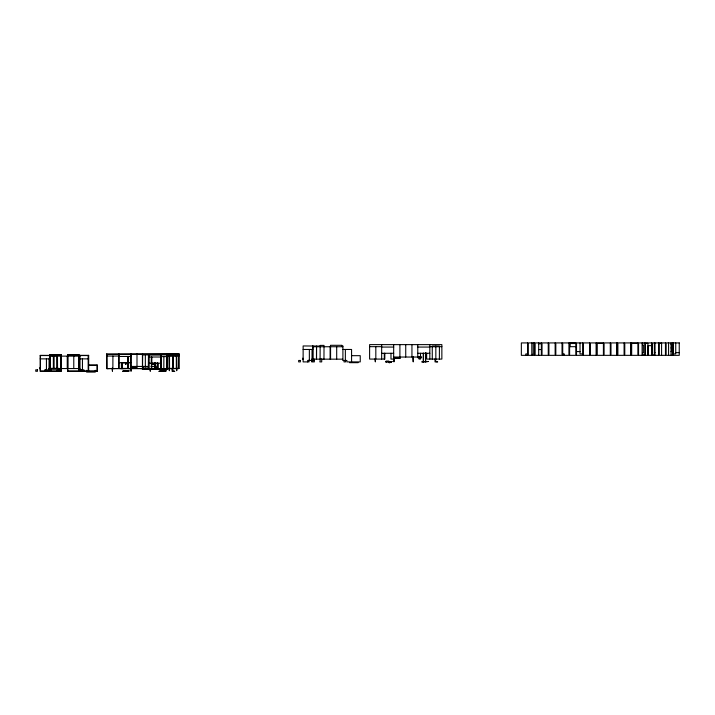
<?xml version="1.0" encoding="UTF-8"?>
<svg xmlns="http://www.w3.org/2000/svg" width="715" height="715" viewBox="0 0 715 715"><rect width="100%" height="100%" fill="white"/><g stroke="black" fill="none" stroke-linecap="round" stroke-linejoin="round"><path stroke-width="1.07" d="M127.771 362.693L127.771 356.436L127.931 368.413M151.419 356.982L151.401 369.101M151.544 368.958L151.634 356.982M157.318 363.372L157.291 369.306L154.842 369.101M157.559 368.958L157.559 363.372L151.821 363.3M151.392 363.336L153.931 364.579L151.374 363.318L151.491 356.982M151.66 363.363L151.705 356.982M129.299 362.791L121.916 362.871M128.074 368.556L128.056 356.436L128.101 362.773L125.536 364.033L127.887 362.773M125.536 364.033L128.074 362.791M127.931 362.863L127.788 368.413M575.825 342.923L569.614 342.923L569.614 355.346L575.825 355.346L575.825 342.923L570.025 343.003L570.025 346.677M597.195 343.307L603.406 343.307M631.667 343.307L637.878 343.307M645.457 343.307L647.906 343.307L647.906 355.346M659.248 343.307L661.59 343.307M570.025 343.513L575.825 343.513M538.69 343.754L541.353 343.754M671.019 344.38L672.359 344.38M651.669 345.658L648.156 345.658L648.156 355.346M320.088 346.069L303.133 345.953L303.133 361.897L309.059 361.897L309.059 360.011M369.61 346.659L381.658 346.659M429.822 346.659L432.253 346.659M439.421 346.659L441.861 346.659M569.614 346.677L575.825 346.677M312.92 346.739L342.905 346.739M432.289 346.739L439.385 346.739M381.658 347.07L393.697 347.07M417.775 347.07L429.822 347.07M671.019 347.928L672.359 347.928M303.133 349.465L312.83 349.465L312.83 345.953M342.905 349.465L351.574 349.465L351.574 361.897M538.69 349.555L541.353 349.555M576.513 351.592L580.026 351.592M671.019 351.476L672.359 351.476M654.386 352.62L655.012 352.62M675.738 352.638L679.25 352.638M381.658 353.281L393.697 353.281M417.775 353.281L429.822 353.281M527.563 353.916L525.865 353.916L525.865 355.346M562.723 353.916L564.215 353.916L564.215 355.346M582.725 353.916L580.026 353.916L580.026 342.923M142.357 354.569L167.069 354.569L166.988 369.101L157.559 369.101M148.684 354.667L160.732 354.667M61.115 354.792L57.245 354.792L57.245 368.699M142.357 354.765L167.069 354.765M49.719 354.908L61.115 354.908M67.567 354.908L78.972 354.908M644.778 354.962L642.74 354.962L642.74 352.531L643.339 352.531L643.339 345.363L642.74 345.363L642.74 342.923M652.357 354.962L654.386 354.962L654.386 342.923M167.113 355.248L178.741 355.248M57.173 355.453L40.228 355.346L40.228 371.291L61.115 371.291L61.115 354.703L49.719 354.703L49.719 371.291M78.972 355.346L88.66 355.346L88.66 371.291M167.113 355.453L178.741 355.453M40.228 355.552L49.719 355.552M78.972 355.552L88.66 355.552M169.375 355.587L176.48 355.587M50.005 355.659L57.173 355.659M351.574 355.677L360.244 355.677L360.244 361.897L346.855 361.897L346.855 360.458L342.771 360.458L342.771 359.162M106.705 356.052L118.744 356.052M166.908 356.052L169.348 356.052M176.516 356.052L178.947 356.052M50.005 356.142L79.991 356.133M169.375 356.133L176.48 356.133M118.744 356.463L131.167 356.463L131.167 354.122M160.964 356.597L166.988 356.597M417.775 356.794L421.555 356.794L421.555 357.84L418.043 357.84L418.043 356.794M148.684 357.008L160.732 357.008M393.697 357.044L417.775 357.044L417.775 344.621M40.228 358.867L49.925 358.867M79.991 358.867L88.66 358.867M425.657 359.162L425.783 352.701M425.657 360.458L425.961 361.897M118.744 362.675L130.782 362.675M349.51 362.675L358.179 362.675M148.684 363.22L160.732 363.22M157.559 364.57L157.318 363.22M88.66 365.079L97.329 365.079L97.329 371.291L67.567 371.291L67.567 354.703L78.972 354.703L78.972 371.291M88.66 365.285L97.124 365.285M154.869 366.196L156.147 366.196L156.147 368.475M130.782 366.446L148.005 366.446M150.981 366.446L154.869 366.446M142.428 366.992L148.452 366.992M131.024 367.537L137.235 367.537M50.005 368.359L57.173 368.359M121.916 368.413L128.074 368.413M167.113 368.35L169.142 368.35M169.375 368.422L176.48 368.422M176.712 368.35L178.741 368.35M148.711 368.556L106.705 368.556L106.705 354.014M151.58 368.475L158.149 368.475M166.908 368.556L178.947 368.556L178.947 354.014M49.925 368.699L60.909 368.699M142.508 368.761L139.657 368.556M148.711 368.761L146.271 368.556M151.696 368.761L154.547 368.556M158.033 368.761L155.182 368.556M172.789 368.761L170.349 368.556M49.415 368.94L60.909 368.904M142.669 369.02L166.988 369.02M157.318 369.101L142.428 369.101L142.428 354.569M162.743 369.861L163.047 371.291M40.228 371.085L61.115 371.085M67.567 371.085L97.329 371.085M151.544 363.354L151.687 368.958M675.738 342.923L675.738 353.916L673.146 353.916L673.28 342.923M673.45 353.916L673.45 355.346M671.689 344.38L671.689 351.476M671.019 342.923L671.019 355.346M668.579 342.923L668.579 355.346M661.59 342.923L661.59 355.346M655.012 342.923L655.012 355.346M642.115 342.923L642.115 355.346M630.603 342.923L630.603 355.346M616.813 342.923L616.813 355.346M596.131 342.923L596.131 355.346M538.69 342.923L538.69 355.346M533.229 342.923L533.229 354.327L532.577 354.327L532.577 355.346M531.799 342.923L531.799 355.346M439.385 359.162L439.421 346.051L432.253 346.051L432.289 359.162M435.837 346.069L435.837 359.162M435.65 359.073L435.65 361.513L437.687 361.897L435.024 361.897L435.024 358.787M429.822 344.621L429.822 359.082M426.649 353.281L426.649 359.082L441.861 359.082L441.861 344.621L369.61 344.621L369.61 359.082L384.822 359.082L384.822 353.281M425.55 352.575L425.55 361.897M423.503 353.273L423.503 361.897M423.253 353.139L423.253 361.897M420.492 353.281L420.492 359.082L419.053 359.082L419.053 356.794M413.225 356.714L413.225 361.897L412.841 356.714M411.947 344.621L411.947 357.044M405.736 344.621L405.736 357.044M399.908 344.621L399.908 357.044M393.697 344.621L393.643 359.082L390.98 359.082L390.98 353.281M388.817 361.897L388.817 361.066L386.154 361.066L386.154 361.897M384.312 353.281L384.312 359.082M381.658 344.621L381.658 359.082M375.822 346.659L375.822 359.082M375.366 358.787L375.366 361.897L374.982 358.787M345.497 360.458L345.497 361.897L343.995 361.897L343.995 360.458M345.363 349.465L345.363 360.458M336.694 346.739L336.694 359.162M330.553 346.739L330.553 359.162M330.482 359.162L330.482 345.3L341.877 345.3L341.877 345.953L342.905 345.953L342.905 359.162L311.695 359.162L311.695 361.897L312.321 361.897L312.321 359.547L314.359 359.162M330.169 346.739L330.169 359.162M323.958 359.162L324.029 345.399L320.159 345.399L320.088 359.162M321.723 358.787L321.723 361.897L319.846 361.897L320.49 358.796M312.92 346.069L312.92 359.162M312.678 349.465L312.678 359.162M312.044 349.465L312.044 360.458L307.647 360.458L307.647 361.897M309.354 349.465L309.354 360.458M302.847 358.135L302.847 359.574M178.741 354.22L178.741 368.556M178.634 368.556L175.783 368.556M176.712 354.22L176.712 355.248M176.712 355.453L176.712 370.745L176.48 355.453M176.516 354.22L176.516 355.248M176.346 355.587L176.346 368.422M175.506 368.556L173.066 368.556M173.066 355.587L173.066 368.422M172.932 355.453L172.932 368.556M172.789 355.587L172.744 370.906L174.773 371.291L172.109 371.291L172.109 368.18M170.081 368.556L167.221 368.761L167.113 354.22M169.518 355.587L169.518 368.422M169.348 354.22L169.348 355.248M169.348 355.453L169.348 370.745L169.142 355.453M169.142 354.22L169.142 355.248M166.881 354.765L166.881 369.101M166.595 369.101L160.732 369.306L160.732 354.569M165.764 369.101L165.871 371.291L165.531 369.101M165.63 369.101L165.63 371.291M163.878 356.597L163.806 369.306M162.636 369.217L162.636 371.291M162.18 369.101L162.18 371.291M162.073 369.101L162.082 371.291M161.947 369.101L161.947 371.291M161.84 369.101L161.84 371.291M161.072 354.765L161.072 369.101M160.884 354.569L160.884 369.306M160.526 354.765L160.598 371.291M160.41 369.101L157.559 369.306L157.577 362.675M160.348 369.101L160.348 371.291M158.069 363.22L158.069 369.02M155.075 363.041L155.075 368.556M154.869 362.675L154.869 368.556M154.663 363.041L154.663 368.556M154.574 369.101L152.134 369.101M151.857 369.101L149.006 369.101M150.311 369.217L150.311 371.291L149.935 369.217M148.89 354.765L148.89 369.101M148.684 354.569L148.684 369.306L142.821 369.101M148.532 354.569L148.532 369.306M148.452 354.569L148.345 369.101M145.994 368.556L143.143 368.556M145.342 354.569L145.342 366.992M143.027 366.357L143.027 368.556M142.821 366.357L142.821 368.556M142.669 354.014L142.535 369.101M142.768 366.902L142.669 369.101M139.38 368.556L136.94 368.556M136.994 354.014L136.994 366.446M136.672 368.556L134.223 368.556M133.955 368.556L131.104 368.556M131.435 367.617L131.024 371.291L130.943 354.014M130.782 354.014L130.782 368.556M130.631 354.014L130.47 368.761L127.619 368.556M127.341 368.556L124.902 368.556M125.903 371.291L125.903 370.459L123.239 370.459L123.239 371.291M124.624 368.556L122.185 368.761L122.158 362.675M121.916 362.675L121.916 368.761L119.056 368.556M121.407 362.675L121.407 368.475M118.904 354.014L118.949 368.556M118.744 354.014L118.744 368.556M118.583 354.014L118.538 368.556M118.431 368.556L115.571 368.556M115.303 368.556L112.863 368.761L112.916 356.052M112.586 368.556L110.146 368.556M112.461 368.18L112.461 371.291L112.076 368.18M109.869 368.556L107.018 368.761L106.91 354.22M97.124 365.079L97.124 371.085M95.274 370.316L95.274 372.077L86.604 372.077L86.604 370.316M88.454 355.346L88.454 371.291M88.249 355.552L88.249 371.085M83.941 371.291L83.941 369.861L79.865 369.861L79.865 368.556M82.583 369.861L82.583 371.291M82.448 358.867L82.448 369.861M81.09 369.861L81.09 371.291M79.991 355.346L79.991 368.556L48.826 368.556L48.826 369.861M79.168 355.552L79.168 371.085M78.766 354.908L78.766 371.085M73.779 356.133L73.779 368.556M67.773 354.908L67.773 371.085M67.639 356.133L67.639 368.556M67.255 356.133L67.255 368.556M60.909 354.908L60.909 371.085M58.809 368.18L58.809 371.291M57.45 354.908L57.584 370.263L56.932 370.263L56.932 371.291M56.977 355.659L56.977 368.359M53.831 355.659L53.831 368.359M53.625 355.453L53.625 368.565M53.562 355.453L53.562 368.565M53.357 355.659L53.357 368.359M51.435 371.291L51.435 369.834L50.095 369.834L50.095 371.291M50.211 355.659L50.211 368.359M50.005 355.453L50.005 368.565M49.925 354.908L49.925 371.085M49.514 355.552L49.415 371.291M49.138 358.867L49.138 369.861L44.741 369.861L44.741 371.291M48.781 369.467L48.781 371.291M46.439 358.867L46.439 369.861M46.153 369.414L46.153 371.291M40.433 355.552L40.433 371.085M39.942 367.537L39.942 368.967M527.563 342.923L521.351 342.923L521.351 355.346L527.563 355.346L527.563 342.923M534.454 342.923L528.242 342.923L528.242 355.346L534.454 355.346L534.454 342.923M541.353 342.923L535.142 342.923L535.142 355.346L541.353 355.346L541.353 342.923M548.244 342.923L542.033 342.923L542.033 355.346L548.244 355.346L548.244 342.923M555.144 342.923L548.932 342.923L548.932 355.346L555.144 355.346L555.144 342.923M562.035 342.923L555.823 342.923L555.823 355.346L562.035 355.346L562.035 342.923M568.934 342.923L562.723 342.923L562.723 355.346L568.934 355.346L568.934 342.923M582.725 342.923L576.513 342.923L576.513 355.346L582.725 355.346L582.725 342.923M589.616 342.923L583.404 342.923L583.404 355.346L589.616 355.346L589.616 342.923M596.516 342.923L590.295 342.923L590.295 355.346L596.516 355.346L596.516 342.923M603.406 342.923L597.195 342.923L597.195 355.346L603.406 355.346L603.406 342.923M610.297 342.923L604.086 342.923L604.086 355.346L610.297 355.346L610.297 342.923M617.197 342.923L610.985 342.923L610.985 355.346L617.197 355.346L617.197 342.923M624.088 342.923L617.876 342.923L617.876 355.346L624.088 355.346L624.088 342.923M630.988 342.923L624.776 342.923L624.776 355.346L630.988 355.346L630.988 342.923M637.878 342.923L631.667 342.923L631.667 355.346L637.878 355.346L637.878 342.923M644.778 342.923L638.567 342.923L638.567 355.346L644.778 355.346L644.778 342.923M651.669 342.923L645.457 342.923L645.457 355.346L651.669 355.346L651.669 342.923M658.569 342.923L652.357 342.923L652.357 355.346L658.569 355.346L658.569 342.923M665.459 342.923L659.248 342.923L659.248 355.346L665.459 355.346L665.459 342.923M672.359 342.923L666.139 342.923L666.139 355.346L672.359 355.346L672.359 342.923M679.25 342.923L673.038 342.923L673.038 355.346L679.25 355.346L679.25 342.923M179.108 354.014L106.544 354.22L179.108 354.014M400.15 358.135L393.938 358.135L393.938 361.897L394.349 358.215L400.15 358.215M300.363 360.458L298.664 360.458L298.664 361.897L300.363 361.897L300.363 360.458M314.35 360.44L313.009 360.44L313.009 361.897L314.35 361.897L314.35 360.44M392.026 361.513L385.814 361.897L392.026 361.513M428.151 361.513L421.939 361.897L428.151 361.513M391.418 362.291L389.076 362.675L391.418 362.291M37.448 369.861L35.75 369.861L35.75 371.291L37.448 371.291L37.448 369.861M129.12 370.906L122.909 371.291L129.12 370.906M165.237 370.906L159.025 371.291L165.237 370.906M316.539 359.162L316.539 346.069L316.468 359.162"/></g></svg>
